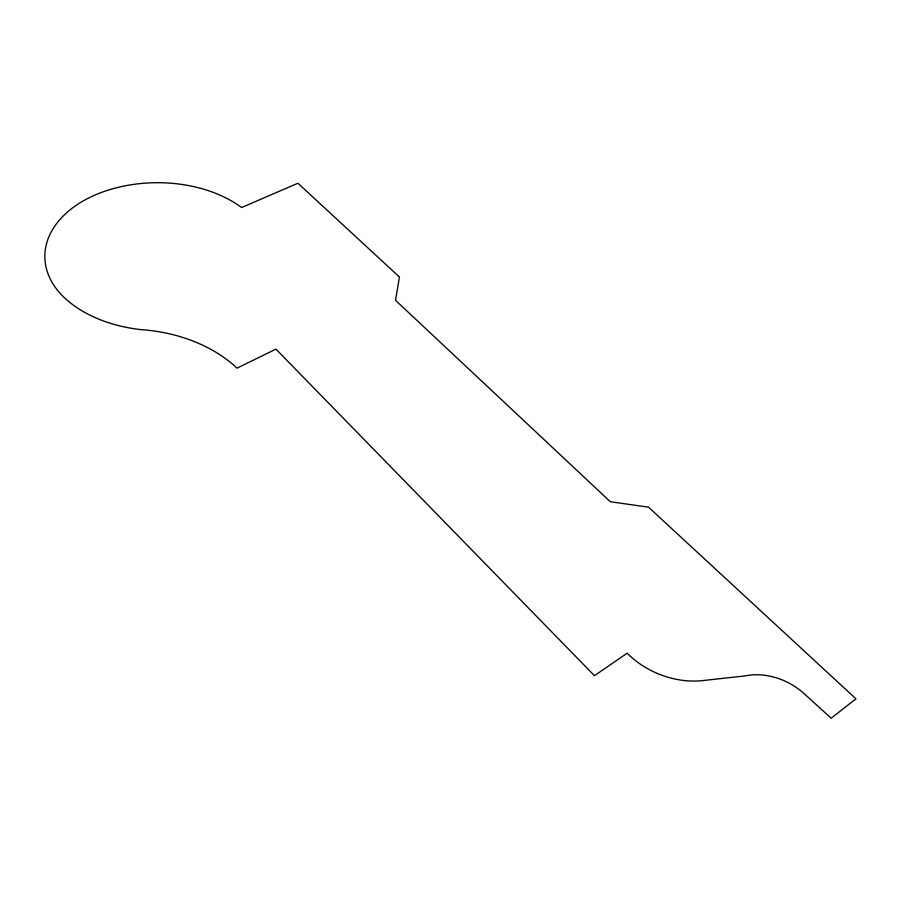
<?xml version="1.0" encoding="UTF-8"?>
<svg xmlns="http://www.w3.org/2000/svg" width="901" height="901" viewBox="0 0 901 901"><rect width="100%" height="100%" fill="white"/><g stroke="black" fill="none" stroke-linecap="round" stroke-linejoin="round"><path stroke-width="1.35" d="M399.447 277.024L395.528 300.315L610.304 501.722L648.506 507.162L855.95 698.838L831.139 718.221L804.897 694.333A58.824 45.861 29.5 0 0 744.857 675.941L705.629 680.255A76.371 59.184 22.7 0 1 627.175 653.191L594.446 675.682L275.954 349.126L237.019 368.137A146.75 108.739 -4.3 0 0 140.545 329.586A118.831 79.311 -0.6 0 1 66.235 299.391A107.929 72.17 -0.9 0 1 100.36 192.87A115.001 77.137 -0.9 0 1 241.637 207.523L297.938 183.241L399.447 277.024"/></g></svg>
